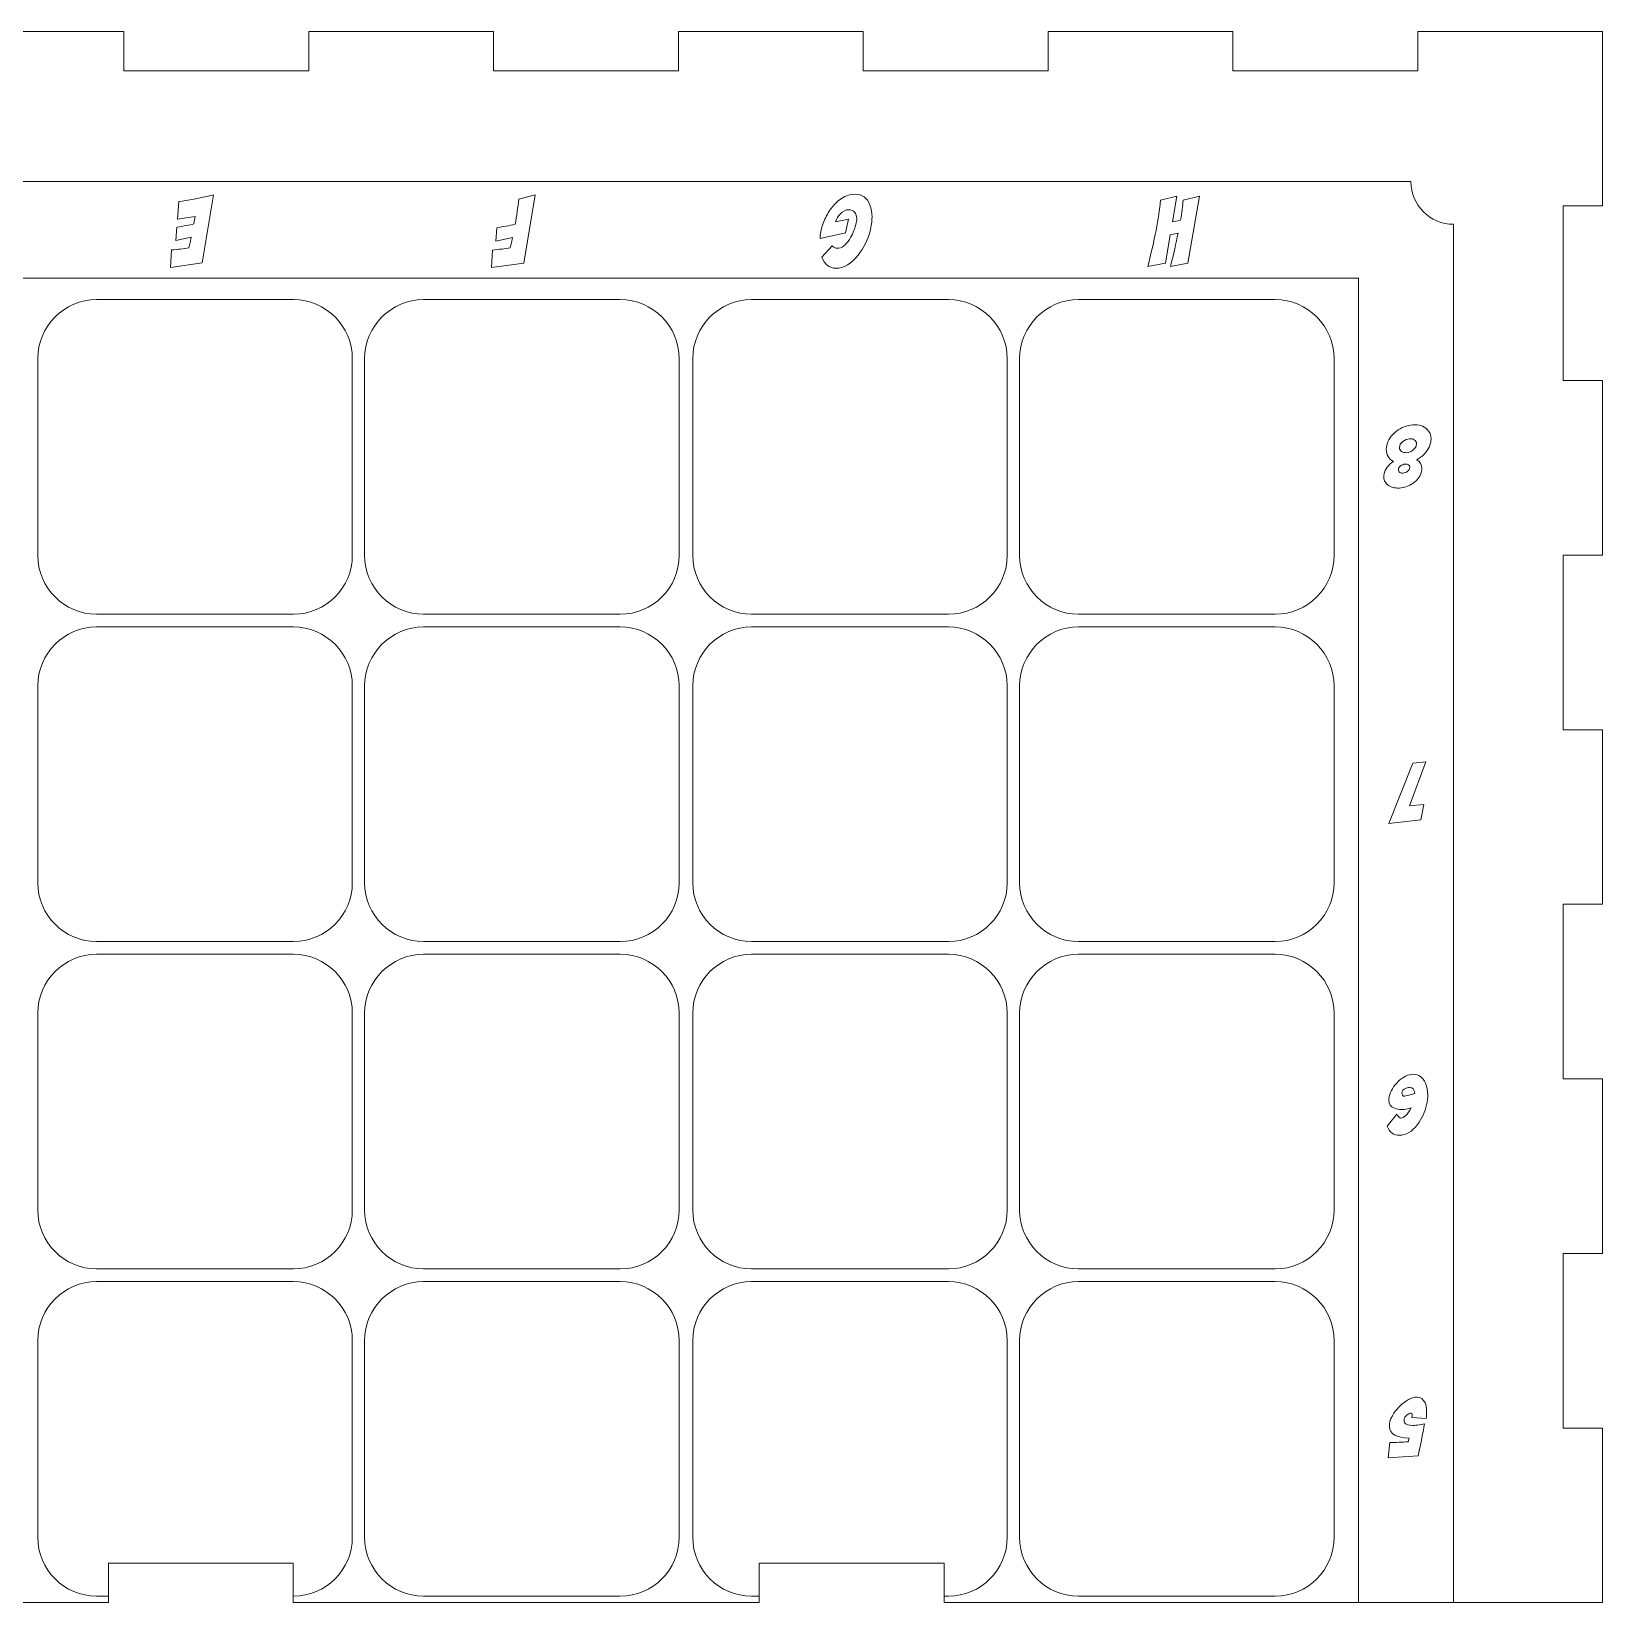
# Model space of a CAD drawing. Header units: centimetres. Extents: x -42.4 to 48.9, y -29.7 to 10.7.
# Drawn here: x 32.93 to 48.91, y -5.3 to 10.68 of the extents above; entities that cross this region are included whole.
import ezdxf

# ---------------------------------------------------------------- set-up
doc = ezdxf.new("R2010")
doc.units = ezdxf.units.CM
doc.header["$MEASUREMENT"] = 0
doc.layers.add('layer 1', color=7, linetype='Continuous')

msp = doc.modelspace()

# ---------------------------------------------------------------- linework, layer by layer
at = {"layer": 'layer 1', "color": 250, "lineweight": 9}
for points, knots in [([(40.33084, -4.89857), (40.33084, -4.89857), (42.2112, -4.89857), (42.2112, -4.89857), (42.2112, -4.89857), (42.2112, -4.89857), (42.2112, -5.29814), (42.2112, -5.29814), (42.2112, -5.29814), (44.9135, -5.29814), (46.41903, -5.29814), (48.91059, -5.29814), (48.91059, -5.29814), (48.91059, -5.29814), (48.91059, -3.52226), (48.91059, -3.52226), (48.91059, -3.52226), (48.91059, -3.52226), (48.51102, -3.52226), (48.51102, -3.52226), (48.51102, -3.52226), (48.51102, -3.52226), (48.51102, -1.74636), (48.51102, -1.74636), (48.51102, -1.74636), (48.51102, -1.74636), (48.91059, -1.74636), (48.91059, -1.74636), (48.91059, -1.74636), (48.91059, -1.74636), (48.91059, 0.02953), (48.91059, 0.02953), (48.91059, 0.02953), (48.91059, 0.02953), (48.51102, 0.02953), (48.51102, 0.02953), (48.51102, 0.02953), (48.51102, 0.02953), (48.51102, 1.80541), (48.51102, 1.80541), (48.51102, 1.80541), (48.51102, 1.80541), (48.91059, 1.80541), (48.91059, 1.80541), (48.91059, 1.80541), (48.91059, 1.80541), (48.91059, 3.58131), (48.91059, 3.58131), (48.91059, 3.58131), (48.91059, 3.58131), (48.51102, 3.58131), (48.51102, 3.58131), (48.51102, 3.58131), (48.51102, 3.58131), (48.51102, 5.3572), (48.51102, 5.3572), (48.51102, 5.3572), (48.51102, 5.3572), (48.91059, 5.3572), (48.91059, 5.3572), (48.91059, 5.3572), (48.91059, 5.3572), (48.91059, 7.13308), (48.91059, 7.13308), (48.91059, 7.13308), (48.91059, 7.13308), (48.51102, 7.13308), (48.51102, 7.13308), (48.51102, 7.13308), (48.51102, 7.13308), (48.51102, 8.90898), (48.51102, 8.90898), (48.51102, 8.90898), (48.51102, 8.90898), (48.91059, 8.90898), (48.91059, 8.90898), (48.91059, 8.90898), (48.91059, 8.90898), (48.91059, 10.68487), (48.91059, 10.68487), (48.91059, 10.68487), (48.91059, 10.68487), (47.03025, 10.68487), (47.03025, 10.68487), (47.03025, 10.68487), (47.03025, 10.68487), (47.03025, 10.28529), (47.03025, 10.28529), (47.03025, 10.28529), (47.03025, 10.28529), (45.14988, 10.28529), (45.14988, 10.28529), (45.14988, 10.28529), (45.14988, 10.28529), (45.14988, 10.68487), (45.14988, 10.68487), (45.14988, 10.68487), (45.14988, 10.68487), (43.26954, 10.68487), (43.26954, 10.68487), (43.26954, 10.68487), (43.26954, 10.68487), (43.26954, 10.28529), (43.26954, 10.28529), (43.26954, 10.28529), (43.26954, 10.28529), (41.38918, 10.28529), (41.38918, 10.28529), (41.38918, 10.28529), (41.38918, 10.28529), (41.38918, 10.68487), (41.38918, 10.68487), (41.38918, 10.68487), (41.38918, 10.68487), (39.50883, 10.68487), (39.50883, 10.68487), (39.50883, 10.68487), (39.50883, 10.68487), (39.50883, 10.28529), (39.50883, 10.28529), (39.50883, 10.28529), (39.50883, 10.28529), (37.62847, 10.28529), (37.62847, 10.28529), (37.62847, 10.28529), (37.62847, 10.28529), (37.62847, 10.68487), (37.62847, 10.68487), (37.62847, 10.68487), (37.62847, 10.68487), (35.74812, 10.68487), (35.74812, 10.68487), (35.74812, 10.68487), (35.74812, 10.68487), (35.74812, 10.28529), (35.74812, 10.28529), (35.74812, 10.28529), (35.74812, 10.28529), (33.86776, 10.28529), (33.86776, 10.28529), (33.86776, 10.28529), (33.86776, 10.28529), (33.86776, 10.68487), (33.86776, 10.68487), (33.86776, 10.68487), (33.86776, 10.68487), (31.98741, 10.68487), (31.98741, 10.68487), (31.98741, 10.68487), (31.98741, 10.68487), (31.98741, 10.28529), (31.98741, 10.28529), (31.98741, 10.28529), (31.98741, 10.28529), (30.10705, 10.28529), (30.10705, 10.28529), (30.10705, 10.28529), (30.10705, 10.28529), (30.10705, 10.68487), (30.10705, 10.68487), (30.10705, 10.68487), (30.10705, 10.68487), (28.2267, 10.68487), (28.2267, 10.68487), (28.2267, 10.68487), (28.2267, 10.68487), (28.2267, 10.28529), (28.2267, 10.28529), (28.2267, 10.28529), (28.2267, 10.28529), (26.34634, 10.28529), (26.34634, 10.28529), (26.34634, 10.28529), (26.34634, 10.28529), (26.34634, 10.68487), (26.34634, 10.68487), (26.34634, 10.68487), (26.34634, 10.68487), (24.46599, 10.68487), (24.46599, 10.68487), (24.46599, 10.68487), (24.46599, 10.68487), (24.46599, 10.28529), (24.46599, 10.28529), (24.46599, 10.28529), (24.46599, 10.28529), (22.58563, 10.28529), (22.58563, 10.28529), (22.58563, 10.28529), (22.58563, 10.28529), (22.58563, 10.68487), (22.58563, 10.68487), (22.58563, 10.68487), (22.58563, 10.68487), (20.70528, 10.68487), (20.70528, 10.68487), (20.70528, 10.68487), (20.70528, 10.68487), (20.70528, 10.28529), (20.70528, 10.28529), (20.70528, 10.28529), (20.70528, 10.28529), (18.82492, 10.28529), (18.82492, 10.28529), (18.82492, 10.28529), (18.82492, 10.28529), (18.82492, 10.68487), (18.82492, 10.68487), (18.82492, 10.68487), (18.82492, 10.68487), (16.94457, 10.68487), (16.94457, 10.68487), (16.94457, 10.68487), (16.94457, 10.68487), (16.94457, 8.90898), (16.94457, 8.90898), (16.94457, 8.90898), (16.94457, 8.90898), (17.34415, 8.90898), (17.34415, 8.90898), (17.34415, 8.90898), (17.34415, 8.90898), (17.34415, 7.13308), (17.34415, 7.13308), (17.34415, 7.13308), (17.34415, 7.13308), (16.94457, 7.13308), (16.94457, 7.13308), (16.94457, 7.13308), (16.94457, 7.13308), (16.94457, 5.3572), (16.94457, 5.3572), (16.94457, 5.3572), (16.94457, 5.3572), (17.34415, 5.3572), (17.34415, 5.3572), (17.34415, 5.3572), (17.34415, 5.3572), (17.34415, 3.58131), (17.34415, 3.58131), (17.34415, 3.58131), (17.34415, 3.58131), (16.94457, 3.58131), (16.94457, 3.58131), (16.94457, 3.58131), (16.94457, 3.58131), (16.94457, 1.80541), (16.94457, 1.80541), (16.94457, 1.80541), (16.94457, 1.80541), (17.34415, 1.80541), (17.34415, 1.80541), (17.34415, 1.80541), (17.34415, 1.80541), (17.34415, 0.02953), (17.34415, 0.02953), (17.34415, 0.02953), (17.34415, 0.02953), (16.94457, 0.02953), (16.94457, 0.02953), (16.94457, 0.02953), (16.94457, 0.02953), (16.94457, -1.74636), (16.94457, -1.74636), (16.94457, -1.74636), (16.94457, -1.74636), (17.34415, -1.74636), (17.34415, -1.74636), (17.34415, -1.74636), (17.34415, -1.74636), (17.34415, -3.52226), (17.34415, -3.52226), (17.34415, -3.52226), (17.34415, -3.52226), (16.94457, -3.52226), (16.94457, -3.52226), (16.94457, -3.52226), (16.94457, -3.52226), (16.94457, -5.29814), (16.94457, -5.29814), (16.94457, -5.29814), (16.94457, -5.29814), (20.3132, -5.29814), (20.3132, -5.29814), (20.3132, -5.29814), (20.3132, -5.29814), (20.3132, -4.89857), (20.3132, -4.89857), (20.3132, -4.89857), (20.3132, -4.89857), (22.19356, -4.89857), (22.19356, -4.89857), (22.19356, -4.89857), (22.19356, -4.89857), (22.19356, -5.29814), (22.19356, -5.29814), (22.19356, -5.29814), (24.37753, -5.29814), (24.80729, -5.29814), (26.99126, -5.29814), (26.99126, -5.29814), (26.99126, -5.29814), (26.99126, -4.89857), (26.99126, -4.89857), (26.99126, -4.89857), (26.99126, -4.89857), (28.87162, -4.89857), (28.87162, -4.89857), (28.87162, -4.89857), (28.87162, -4.89857), (28.87162, -5.29814), (28.87162, -5.29814), (28.87162, -5.29814), (30.6918, -5.29814), (31.74124, -5.29814), (33.70901, -5.29814), (33.70901, -5.29814), (33.70901, -5.29814), (33.70893, -4.89857), (33.70893, -4.89857), (33.70893, -4.89857), (33.70893, -4.89857), (35.58937, -4.89857), (35.58937, -4.89857), (35.58937, -4.89857), (35.58937, -4.89857), (35.58937, -5.29814), (35.58937, -5.29814), (35.58937, -5.29814), (37.85638, -5.29814), (38.09776, -5.29814), (40.33084, -5.29814), (40.33084, -5.29814), (40.33084, -5.29814), (40.33084, -4.89857), (40.33084, -4.89857)], [0, 0, 0, 0, 0.01176471, 0.01176471, 0.01176471, 0.01176471, 0.02352941, 0.02352941, 0.02352941, 0.02352941, 0.03529412, 0.03529412, 0.03529412, 0.03529412, 0.04705882, 0.04705882, 0.04705882, 0.04705882, 0.05882353, 0.05882353, 0.05882353, 0.05882353, 0.07058824, 0.07058824, 0.07058824, 0.07058824, 0.08235294, 0.08235294, 0.08235294, 0.08235294, 0.09411765, 0.09411765, 0.09411765, 0.09411765, 0.10588235, 0.10588235, 0.10588235, 0.10588235, 0.11764706, 0.11764706, 0.11764706, 0.11764706, 0.12941176, 0.12941176, 0.12941176, 0.12941176, 0.14117647, 0.14117647, 0.14117647, 0.14117647, 0.15294118, 0.15294118, 0.15294118, 0.15294118, 0.16470588, 0.16470588, 0.16470588, 0.16470588, 0.17647059, 0.17647059, 0.17647059, 0.17647059, 0.18823529, 0.18823529, 0.18823529, 0.18823529, 0.2, 0.2, 0.2, 0.2, 0.21176471, 0.21176471, 0.21176471, 0.21176471, 0.22352941, 0.22352941, 0.22352941, 0.22352941, 0.23529412, 0.23529412, 0.23529412, 0.23529412, 0.24705882, 0.24705882, 0.24705882, 0.24705882, 0.25882353, 0.25882353, 0.25882353, 0.25882353, 0.27058824, 0.27058824, 0.27058824, 0.27058824, 0.28235294, 0.28235294, 0.28235294, 0.28235294, 0.29411765, 0.29411765, 0.29411765, 0.29411765, 0.30588235, 0.30588235, 0.30588235, 0.30588235, 0.31764706, 0.31764706, 0.31764706, 0.31764706, 0.32941176, 0.32941176, 0.32941176, 0.32941176, 0.34117647, 0.34117647, 0.34117647, 0.34117647, 0.35294118, 0.35294118, 0.35294118, 0.35294118, 0.36470588, 0.36470588, 0.36470588, 0.36470588, 0.37647059, 0.37647059, 0.37647059, 0.37647059, 0.38823529, 0.38823529, 0.38823529, 0.38823529, 0.4, 0.4, 0.4, 0.4, 0.41176471, 0.41176471, 0.41176471, 0.41176471, 0.42352941, 0.42352941, 0.42352941, 0.42352941, 0.43529412, 0.43529412, 0.43529412, 0.43529412, 0.44705882, 0.44705882, 0.44705882, 0.44705882, 0.45882353, 0.45882353, 0.45882353, 0.45882353, 0.47058824, 0.47058824, 0.47058824, 0.47058824, 0.48235294, 0.48235294, 0.48235294, 0.48235294, 0.49411765, 0.49411765, 0.49411765, 0.49411765, 0.50588235, 0.50588235, 0.50588235, 0.50588235, 0.51764706, 0.51764706, 0.51764706, 0.51764706, 0.52941176, 0.52941176, 0.52941176, 0.52941176, 0.54117647, 0.54117647, 0.54117647, 0.54117647, 0.55294118, 0.55294118, 0.55294118, 0.55294118, 0.56470588, 0.56470588, 0.56470588, 0.56470588, 0.57647059, 0.57647059, 0.57647059, 0.57647059, 0.58823529, 0.58823529, 0.58823529, 0.58823529, 0.6, 0.6, 0.6, 0.6, 0.61176471, 0.61176471, 0.61176471, 0.61176471, 0.62352941, 0.62352941, 0.62352941, 0.62352941, 0.63529412, 0.63529412, 0.63529412, 0.63529412, 0.64705882, 0.64705882, 0.64705882, 0.64705882, 0.65882353, 0.65882353, 0.65882353, 0.65882353, 0.67058824, 0.67058824, 0.67058824, 0.67058824, 0.68235294, 0.68235294, 0.68235294, 0.68235294, 0.69411765, 0.69411765, 0.69411765, 0.69411765, 0.70588235, 0.70588235, 0.70588235, 0.70588235, 0.71764706, 0.71764706, 0.71764706, 0.71764706, 0.72941176, 0.72941176, 0.72941176, 0.72941176, 0.74117647, 0.74117647, 0.74117647, 0.74117647, 0.75294118, 0.75294118, 0.75294118, 0.75294118, 0.76470588, 0.76470588, 0.76470588, 0.76470588, 0.77647059, 0.77647059, 0.77647059, 0.77647059, 0.78823529, 0.78823529, 0.78823529, 0.78823529, 0.8, 0.8, 0.8, 0.8, 0.81176471, 0.81176471, 0.81176471, 0.81176471, 0.82352941, 0.82352941, 0.82352941, 0.82352941, 0.83529412, 0.83529412, 0.83529412, 0.83529412, 0.84705882, 0.84705882, 0.84705882, 0.84705882, 0.85882353, 0.85882353, 0.85882353, 0.85882353, 0.87058824, 0.87058824, 0.87058824, 0.87058824, 0.88235294, 0.88235294, 0.88235294, 0.88235294, 0.89411765, 0.89411765, 0.89411765, 0.89411765, 0.90588235, 0.90588235, 0.90588235, 0.90588235, 0.91764706, 0.91764706, 0.91764706, 0.91764706, 0.92941176, 0.92941176, 0.92941176, 0.92941176, 0.94117647, 0.94117647, 0.94117647, 0.94117647, 0.95294118, 0.95294118, 0.95294118, 0.95294118, 0.96470588, 0.96470588, 0.96470588, 0.96470588, 0.97647059, 0.97647059, 0.97647059, 0.97647059, 1, 1, 1, 1]), ([(34.52709, 8.48288), (34.5322, 8.5017), (34.53666, 8.52002), (34.54046, 8.53817), (34.54046, 8.53817), (34.54046, 8.53817), (34.55118, 8.59148), (34.55118, 8.59148), (34.55118, 8.59148), (34.55118, 8.59148), (34.39637, 8.55847), (34.39637, 8.55847), (34.39637, 8.55847), (34.39637, 8.55847), (34.40512, 8.69216), (34.40512, 8.69216), (34.40512, 8.69216), (34.47823, 8.70504), (34.53567, 8.71626), (34.57743, 8.726), (34.57743, 8.726), (34.5799, 8.73887), (34.58221, 8.75174), (34.58403, 8.76462), (34.58403, 8.76462), (34.58403, 8.76462), (34.59129, 8.80208), (34.59129, 8.80208), (34.59129, 8.80208), (34.59129, 8.80208), (34.41188, 8.77617), (34.41188, 8.77617), (34.41188, 8.77617), (34.41188, 8.77617), (34.42443, 8.95607), (34.42443, 8.95607), (34.42443, 8.95607), (34.51735, 8.96383), (34.63503, 8.98594), (34.77746, 9.02275), (34.77746, 9.02275), (34.77746, 9.02275), (34.66243, 8.32939), (34.66243, 8.32939), (34.66243, 8.32939), (34.66243, 8.32939), (34.34025, 8.28202), (34.34025, 8.28202), (34.34025, 8.28202), (34.34025, 8.28202), (34.35296, 8.46192), (34.35296, 8.46192), (34.35296, 8.46192), (34.41618, 8.4677), (34.47411, 8.47463), (34.52709, 8.48288)], [0, 0, 0, 0, 0.06666667, 0.06666667, 0.06666667, 0.06666667, 0.13333333, 0.13333333, 0.13333333, 0.13333333, 0.2, 0.2, 0.2, 0.2, 0.26666667, 0.26666667, 0.26666667, 0.26666667, 0.33333333, 0.33333333, 0.33333333, 0.33333333, 0.4, 0.4, 0.4, 0.4, 0.46666667, 0.46666667, 0.46666667, 0.46666667, 0.53333333, 0.53333333, 0.53333333, 0.53333333, 0.6, 0.6, 0.6, 0.6, 0.66666667, 0.66666667, 0.66666667, 0.66666667, 0.73333333, 0.73333333, 0.73333333, 0.73333333, 0.8, 0.8, 0.8, 0.8, 0.86666667, 0.86666667, 0.86666667, 0.86666667, 1, 1, 1, 1]), ([(37.79749, 8.48238), (37.80194, 8.50021), (37.80574, 8.51787), (37.80887, 8.5352), (37.80887, 8.5352), (37.80887, 8.5352), (37.82043, 8.58719), (37.82043, 8.58719), (37.82043, 8.58719), (37.82043, 8.58719), (37.65142, 8.55187), (37.65142, 8.55187), (37.65142, 8.55187), (37.65142, 8.55187), (37.66017, 8.68754), (37.66017, 8.68754), (37.66017, 8.68754), (37.72652, 8.69793), (37.7889, 8.70982), (37.8475, 8.72335), (37.8475, 8.72335), (37.86301, 8.80984), (37.87539, 8.89516), (37.8843, 8.97967), (37.8843, 8.97967), (37.8843, 8.97967), (38.04984, 9.02225), (38.04984, 9.02225), (38.04984, 9.02225), (38.04984, 9.02225), (37.93662, 8.32889), (37.93662, 8.32889), (37.93662, 8.32889), (37.93662, 8.32889), (37.60587, 8.28251), (37.60587, 8.28251), (37.60587, 8.28251), (37.60587, 8.28251), (37.61759, 8.46109), (37.61759, 8.46109), (37.61759, 8.46109), (37.68195, 8.46687), (37.74203, 8.47397), (37.79749, 8.48238)], [0, 0, 0, 0, 0.08333333, 0.08333333, 0.08333333, 0.08333333, 0.16666667, 0.16666667, 0.16666667, 0.16666667, 0.25, 0.25, 0.25, 0.25, 0.33333333, 0.33333333, 0.33333333, 0.33333333, 0.41666667, 0.41666667, 0.41666667, 0.41666667, 0.5, 0.5, 0.5, 0.5, 0.58333333, 0.58333333, 0.58333333, 0.58333333, 0.66666667, 0.66666667, 0.66666667, 0.66666667, 0.75, 0.75, 0.75, 0.75, 0.83333333, 0.83333333, 0.83333333, 0.83333333, 1, 1, 1, 1]), ([(41.31076, 9.02869), (41.37909, 9.02869), (41.42745, 8.99205), (41.45584, 8.9186), (41.45584, 8.9186), (41.47069, 8.88179), (41.47812, 8.84053), (41.47812, 8.79482), (41.47812, 8.79482), (41.47812, 8.75174), (41.47135, 8.70437), (41.45782, 8.65288), (41.45782, 8.65288), (41.43521, 8.56458), (41.39493, 8.48387), (41.337, 8.41042), (41.337, 8.41042), (41.26669, 8.3208), (41.19193, 8.27607), (41.11254, 8.27607), (41.11254, 8.27607), (41.04355, 8.27607), (40.99486, 8.31403), (40.96647, 8.38996), (40.96647, 8.38996), (40.96647, 8.38996), (41.07392, 8.50499), (41.07392, 8.50499), (41.07392, 8.50499), (41.08564, 8.48766), (41.10264, 8.47908), (41.12525, 8.47908), (41.12525, 8.47908), (41.16915, 8.47908), (41.21041, 8.50928), (41.24903, 8.56986), (41.24903, 8.56986), (41.27808, 8.61557), (41.2997, 8.66608), (41.3139, 8.72153), (41.3139, 8.72153), (41.31967, 8.74349), (41.32264, 8.76313), (41.32264, 8.78046), (41.32264, 8.78046), (41.32264, 8.80686), (41.31588, 8.82815), (41.30234, 8.84416), (41.30234, 8.84416), (41.28749, 8.86215), (41.26686, 8.87123), (41.24029, 8.87123), (41.24029, 8.87123), (41.21008, 8.87123), (41.18202, 8.85737), (41.15611, 8.82981), (41.15611, 8.82981), (41.13548, 8.80785), (41.11865, 8.78013), (41.10577, 8.74679), (41.10577, 8.74679), (41.15347, 8.75636), (41.1977, 8.76643), (41.23831, 8.77666), (41.23831, 8.77666), (41.23831, 8.77666), (41.20761, 8.63472), (41.20761, 8.63472), (41.20761, 8.63472), (41.20761, 8.63472), (40.95096, 8.57976), (40.95096, 8.57976), (40.95096, 8.57976), (40.94964, 8.62152), (40.95872, 8.66954), (40.97803, 8.72352), (40.97803, 8.72352), (40.99552, 8.77121), (41.01714, 8.81495), (41.04289, 8.85489), (41.04289, 8.85489), (41.11832, 8.97076), (41.20761, 9.02869), (41.31076, 9.02869)], [0, 0, 0, 0, 0.04545455, 0.04545455, 0.04545455, 0.04545455, 0.09090909, 0.09090909, 0.09090909, 0.09090909, 0.13636364, 0.13636364, 0.13636364, 0.13636364, 0.18181818, 0.18181818, 0.18181818, 0.18181818, 0.22727273, 0.22727273, 0.22727273, 0.22727273, 0.27272727, 0.27272727, 0.27272727, 0.27272727, 0.31818182, 0.31818182, 0.31818182, 0.31818182, 0.36363636, 0.36363636, 0.36363636, 0.36363636, 0.40909091, 0.40909091, 0.40909091, 0.40909091, 0.45454545, 0.45454545, 0.45454545, 0.45454545, 0.5, 0.5, 0.5, 0.5, 0.54545455, 0.54545455, 0.54545455, 0.54545455, 0.59090909, 0.59090909, 0.59090909, 0.59090909, 0.63636364, 0.63636364, 0.63636364, 0.63636364, 0.68181818, 0.68181818, 0.68181818, 0.68181818, 0.72727273, 0.72727273, 0.72727273, 0.72727273, 0.77272727, 0.77272727, 0.77272727, 0.77272727, 0.81818182, 0.81818182, 0.81818182, 0.81818182, 0.86363636, 0.86363636, 0.86363636, 0.86363636, 0.90909091, 0.90909091, 0.90909091, 0.90909091, 1, 1, 1, 1]), ([(44.69279, 8.32592), (44.69279, 8.32592), (44.51388, 8.29489), (44.51388, 8.29489), (44.51388, 8.29489), (44.54607, 8.41834), (44.57214, 8.5309), (44.59211, 8.63224), (44.59211, 8.63224), (44.59211, 8.63224), (44.5119, 8.61541), (44.5119, 8.61541), (44.5119, 8.61541), (44.5119, 8.61541), (44.46272, 8.32592), (44.46272, 8.32592), (44.46272, 8.32592), (44.46272, 8.32592), (44.28364, 8.29489), (44.28364, 8.29489), (44.28364, 8.29489), (44.35214, 8.55863), (44.39521, 8.78277), (44.41337, 8.96729), (44.41337, 8.96729), (44.41337, 8.96729), (44.57957, 9.00987), (44.57957, 9.00987), (44.57957, 9.00987), (44.57957, 9.00987), (44.53517, 8.74679), (44.53517, 8.74679), (44.53517, 8.74679), (44.55316, 8.75058), (44.58056, 8.75652), (44.61737, 8.76428), (44.61737, 8.76428), (44.62958, 8.8435), (44.63833, 8.91117), (44.64344, 8.96729), (44.64344, 8.96729), (44.64344, 8.96729), (44.80981, 9.00987), (44.80981, 9.00987), (44.80981, 9.00987), (44.80981, 9.00987), (44.69279, 8.32592), (44.69279, 8.32592)], [0, 0, 0, 0, 0.07692308, 0.07692308, 0.07692308, 0.07692308, 0.15384615, 0.15384615, 0.15384615, 0.15384615, 0.23076923, 0.23076923, 0.23076923, 0.23076923, 0.30769231, 0.30769231, 0.30769231, 0.30769231, 0.38461538, 0.38461538, 0.38461538, 0.38461538, 0.46153846, 0.46153846, 0.46153846, 0.46153846, 0.53846154, 0.53846154, 0.53846154, 0.53846154, 0.61538462, 0.61538462, 0.61538462, 0.61538462, 0.69230769, 0.69230769, 0.69230769, 0.69230769, 0.76923077, 0.76923077, 0.76923077, 0.76923077, 0.84615385, 0.84615385, 0.84615385, 0.84615385, 1, 1, 1, 1]), ([(46.78261, 6.30862), (46.73421, 6.33613), (46.70994, 6.37748), (46.70994, 6.43265), (46.70994, 6.43265), (46.70994, 6.44422), (46.71135, 6.45636), (46.71403, 6.46906), (46.71403, 6.46906), (46.72617, 6.52579), (46.75905, 6.57518), (46.81239, 6.61709), (46.81239, 6.61709), (46.86375, 6.65674), (46.91935, 6.67889), (46.97946, 6.68327), (46.97946, 6.68327), (47.04113, 6.68764), (47.08996, 6.67226), (47.1258, 6.63698), (47.1258, 6.63698), (47.15219, 6.61102), (47.16545, 6.57927), (47.16545, 6.54187), (47.16545, 6.54187), (47.16545, 6.49389), (47.14781, 6.44775), (47.11253, 6.40372), (47.11253, 6.40372), (47.0877, 6.37282), (47.05736, 6.34742), (47.02152, 6.32767), (47.02152, 6.32767), (47.05538, 6.30551), (47.07232, 6.2763), (47.07232, 6.23989), (47.07232, 6.23989), (47.07232, 6.23058), (47.07119, 6.2207), (47.06907, 6.21012), (47.06907, 6.21012), (47.05905, 6.16383), (47.03097, 6.12418), (46.98454, 6.09102), (46.98454, 6.09102), (46.94108, 6.06026), (46.89437, 6.04304), (46.8447, 6.0398), (46.8447, 6.0398), (46.79292, 6.03655), (46.75157, 6.04883), (46.72067, 6.07705), (46.72067, 6.07705), (46.69639, 6.0985), (46.68426, 6.12475), (46.68426, 6.15565), (46.68426, 6.15565), (46.68426, 6.1644), (46.68539, 6.17371), (46.6875, 6.18373), (46.6875, 6.18373), (46.69795, 6.23227), (46.7297, 6.2739), (46.78261, 6.30862)], [0, 0, 0, 0, 0.05882353, 0.05882353, 0.05882353, 0.05882353, 0.11764706, 0.11764706, 0.11764706, 0.11764706, 0.17647059, 0.17647059, 0.17647059, 0.17647059, 0.23529412, 0.23529412, 0.23529412, 0.23529412, 0.29411765, 0.29411765, 0.29411765, 0.29411765, 0.35294118, 0.35294118, 0.35294118, 0.35294118, 0.41176471, 0.41176471, 0.41176471, 0.41176471, 0.47058824, 0.47058824, 0.47058824, 0.47058824, 0.52941176, 0.52941176, 0.52941176, 0.52941176, 0.58823529, 0.58823529, 0.58823529, 0.58823529, 0.64705882, 0.64705882, 0.64705882, 0.64705882, 0.70588235, 0.70588235, 0.70588235, 0.70588235, 0.76470588, 0.76470588, 0.76470588, 0.76470588, 0.82352941, 0.82352941, 0.82352941, 0.82352941, 0.88235294, 0.88235294, 0.88235294, 0.88235294, 1, 1, 1, 1]), ([(46.91653, 6.39963), (46.9408, 6.40133), (46.96338, 6.41036), (46.9844, 6.42687), (46.9844, 6.42687), (47.00642, 6.44507), (47.01742, 6.4661), (47.01742, 6.4898), (47.01742, 6.4898), (47.01742, 6.50801), (47.00966, 6.52169), (46.99428, 6.53115), (46.99428, 6.53115), (46.98102, 6.53877), (46.96507, 6.54216), (46.9463, 6.54103), (46.9463, 6.54103), (46.92147, 6.53933), (46.89889, 6.5303), (46.87843, 6.51379), (46.87843, 6.51379), (46.85585, 6.49559), (46.84456, 6.47484), (46.84456, 6.4517), (46.84456, 6.4517), (46.84456, 6.4335), (46.8519, 6.42009), (46.86643, 6.4112), (46.86643, 6.4112), (46.88111, 6.40245), (46.89776, 6.3985), (46.91653, 6.39963)], [0, 0, 0, 0, 0.11111111, 0.11111111, 0.11111111, 0.11111111, 0.22222222, 0.22222222, 0.22222222, 0.22222222, 0.33333333, 0.33333333, 0.33333333, 0.33333333, 0.44444444, 0.44444444, 0.44444444, 0.44444444, 0.55555556, 0.55555556, 0.55555556, 0.55555556, 0.66666667, 0.66666667, 0.66666667, 0.66666667, 0.77777778, 0.77777778, 0.77777778, 0.77777778, 1, 1, 1, 1]), ([(46.88125, 6.19135), (46.89734, 6.19248), (46.91272, 6.19869), (46.92711, 6.20984), (46.92711, 6.20984), (46.94151, 6.22113), (46.9487, 6.23453), (46.9487, 6.24977), (46.9487, 6.24977), (46.9487, 6.27404), (46.9329, 6.28505), (46.90129, 6.28279), (46.90129, 6.28279), (46.88464, 6.28166), (46.86926, 6.27574), (46.85515, 6.26501), (46.85515, 6.26501), (46.84089, 6.25443), (46.83384, 6.24102), (46.83384, 6.22508), (46.83384, 6.22508), (46.83384, 6.21421), (46.83892, 6.20546), (46.8488, 6.19911), (46.8488, 6.19911), (46.85881, 6.1929), (46.86968, 6.19022), (46.88125, 6.19135)], [0, 0, 0, 0, 0.125, 0.125, 0.125, 0.125, 0.25, 0.25, 0.25, 0.25, 0.375, 0.375, 0.375, 0.375, 0.5, 0.5, 0.5, 0.5, 0.625, 0.625, 0.625, 0.625, 0.75, 0.75, 0.75, 0.75, 1, 1, 1, 1]), ([(46.73584, 2.62596), (46.73584, 2.62596), (46.97996, 3.24008), (46.97996, 3.24008), (46.97996, 3.24008), (46.97996, 3.24008), (47.11388, 3.25405), (47.11388, 3.25405), (47.11388, 3.25405), (47.11388, 3.25405), (46.94525, 2.80842), (46.94525, 2.80842), (46.94525, 2.80842), (46.94525, 2.80842), (47.09328, 2.82069), (47.09328, 2.82069), (47.09328, 2.82069), (47.09328, 2.82069), (47.06096, 2.66476), (47.06096, 2.66476), (47.06096, 2.66476), (47.06096, 2.66476), (46.73584, 2.62596), (46.73584, 2.62596)], [0, 0, 0, 0, 0.14285714, 0.14285714, 0.14285714, 0.14285714, 0.28571429, 0.28571429, 0.28571429, 0.28571429, 0.42857143, 0.42857143, 0.42857143, 0.42857143, 0.57142857, 0.57142857, 0.57142857, 0.57142857, 0.71428571, 0.71428571, 0.71428571, 0.71428571, 1, 1, 1, 1]), ([(46.84428, -0.54493), (46.78699, -0.54493), (46.7448, -0.51388), (46.7177, -0.45165), (46.7177, -0.45165), (46.7177, -0.45165), (46.8162, -0.32945), (46.8162, -0.32945), (46.8162, -0.32945), (46.8217, -0.33763), (46.82749, -0.34582), (46.83356, -0.354), (46.83356, -0.354), (46.84118, -0.36388), (46.84865, -0.36882), (46.85585, -0.36882), (46.85585, -0.36882), (46.89, -0.36882), (46.92556, -0.33425), (46.96253, -0.26496), (46.96253, -0.26496), (46.92895, -0.27667), (46.8972, -0.28246), (46.86742, -0.28246), (46.86742, -0.28246), (46.84089, -0.28246), (46.8162, -0.2778), (46.79306, -0.26835), (46.79306, -0.26835), (46.75496, -0.25353), (46.73591, -0.22615), (46.73591, -0.1865), (46.73591, -0.1865), (46.73591, -0.17493), (46.7376, -0.16223), (46.74099, -0.1484), (46.74099, -0.1484), (46.75411, -0.09492), (46.78388, -0.04511), (46.83017, 0.00132), (46.83017, 0.00132), (46.8804, 0.05141), (46.93163, 0.07653), (46.98398, 0.07653), (46.98398, 0.07653), (47.04085, 0.07653), (47.08234, 0.04619), (47.10886, -0.01435), (47.10886, -0.01435), (47.12425, -0.04962), (47.13201, -0.08928), (47.13201, -0.13344), (47.13201, -0.13344), (47.13201, -0.16477), (47.1282, -0.19836), (47.12044, -0.2342), (47.12044, -0.2342), (47.10449, -0.30743), (47.0733, -0.37446), (47.02702, -0.435), (47.02702, -0.435), (46.97128, -0.50824), (46.91046, -0.54493), (46.84428, -0.54493)], [0, 0, 0, 0, 0.05882353, 0.05882353, 0.05882353, 0.05882353, 0.11764706, 0.11764706, 0.11764706, 0.11764706, 0.17647059, 0.17647059, 0.17647059, 0.17647059, 0.23529412, 0.23529412, 0.23529412, 0.23529412, 0.29411765, 0.29411765, 0.29411765, 0.29411765, 0.35294118, 0.35294118, 0.35294118, 0.35294118, 0.41176471, 0.41176471, 0.41176471, 0.41176471, 0.47058824, 0.47058824, 0.47058824, 0.47058824, 0.52941176, 0.52941176, 0.52941176, 0.52941176, 0.58823529, 0.58823529, 0.58823529, 0.58823529, 0.64705882, 0.64705882, 0.64705882, 0.64705882, 0.70588235, 0.70588235, 0.70588235, 0.70588235, 0.76470588, 0.76470588, 0.76470588, 0.76470588, 0.82352941, 0.82352941, 0.82352941, 0.82352941, 0.88235294, 0.88235294, 0.88235294, 0.88235294, 1, 1, 1, 1]), ([(46.91201, -0.06557), (46.8828, -0.07827), (46.86827, -0.09351), (46.86827, -0.11129), (46.86827, -0.11129), (46.86827, -0.12018), (46.87081, -0.12851), (46.87617, -0.13627), (46.87617, -0.13627), (46.88139, -0.14403), (46.88802, -0.14784), (46.89635, -0.14784), (46.89635, -0.14784), (46.89409, -0.14784), (46.91314, -0.14318), (46.95336, -0.13373), (46.95336, -0.13373), (46.97001, -0.12978), (46.98596, -0.12512), (47.00134, -0.11962), (47.00134, -0.11962), (46.9964, -0.07742), (46.97961, -0.0564), (46.95096, -0.0564), (46.95096, -0.0564), (46.93995, -0.0564), (46.92697, -0.0595), (46.91201, -0.06557)], [0, 0, 0, 0, 0.125, 0.125, 0.125, 0.125, 0.25, 0.25, 0.25, 0.25, 0.375, 0.375, 0.375, 0.375, 0.5, 0.5, 0.5, 0.5, 0.625, 0.625, 0.625, 0.625, 0.75, 0.75, 0.75, 0.75, 1, 1, 1, 1]), ([(46.74586, -3.67083), (46.80583, -3.66857), (46.86848, -3.66589), (46.93353, -3.6625), (46.93353, -3.6625), (46.93565, -3.65375), (46.93847, -3.64105), (46.94172, -3.62454), (46.94172, -3.62454), (46.81331, -3.62229), (46.7467, -3.58376), (46.74162, -3.50869), (46.74162, -3.50869), (46.73894, -3.47454), (46.7491, -3.43729), (46.77224, -3.39707), (46.77224, -3.39707), (46.79045, -3.36405), (46.81444, -3.33287), (46.84421, -3.30366), (46.84421, -3.30366), (46.90813, -3.2403), (46.96768, -3.20855), (47.02286, -3.20855), (47.02286, -3.20855), (47.05969, -3.20855), (47.08735, -3.22788), (47.10555, -3.2664), (47.10555, -3.2664), (47.11543, -3.28743), (47.12037, -3.31664), (47.12037, -3.35403), (47.12037, -3.35403), (47.12037, -3.37562), (47.11896, -3.39933), (47.11627, -3.42515), (47.11627, -3.42515), (47.11627, -3.42515), (46.96909, -3.41513), (46.96909, -3.41513), (46.96909, -3.41513), (46.97291, -3.403), (46.97488, -3.39312), (46.97488, -3.3855), (46.97488, -3.3855), (46.97488, -3.37492), (46.97065, -3.3697), (46.96246, -3.3697), (46.96246, -3.3697), (46.95964, -3.3697), (46.95668, -3.37026), (46.95329, -3.37139), (46.95329, -3.37139), (46.93184, -3.37802), (46.9142, -3.39185), (46.90037, -3.41274), (46.90037, -3.41274), (46.89388, -3.42318), (46.8905, -3.43348), (46.8905, -3.44336), (46.8905, -3.44336), (46.8905, -3.4538), (46.89402, -3.46424), (46.90122, -3.47482), (46.90122, -3.47482), (46.91124, -3.48851), (46.93763, -3.49543), (46.98067, -3.49543), (46.98067, -3.49543), (46.99986, -3.49543), (47.02229, -3.49402), (47.04755, -3.49133), (47.04755, -3.49133), (47.04755, -3.49133), (47.09892, -3.48061), (47.09892, -3.48061), (47.09892, -3.48061), (47.08509, -3.56217), (47.06392, -3.67041), (47.03528, -3.80503), (47.03528, -3.80503), (47.03528, -3.80503), (46.72935, -3.82577), (46.72935, -3.82577), (46.72935, -3.82577), (46.72935, -3.82577), (46.74586, -3.67083), (46.74586, -3.67083)], [0, 0, 0, 0, 0.04347826, 0.04347826, 0.04347826, 0.04347826, 0.08695652, 0.08695652, 0.08695652, 0.08695652, 0.13043478, 0.13043478, 0.13043478, 0.13043478, 0.17391304, 0.17391304, 0.17391304, 0.17391304, 0.2173913, 0.2173913, 0.2173913, 0.2173913, 0.26086957, 0.26086957, 0.26086957, 0.26086957, 0.30434783, 0.30434783, 0.30434783, 0.30434783, 0.34782609, 0.34782609, 0.34782609, 0.34782609, 0.39130435, 0.39130435, 0.39130435, 0.39130435, 0.43478261, 0.43478261, 0.43478261, 0.43478261, 0.47826087, 0.47826087, 0.47826087, 0.47826087, 0.52173913, 0.52173913, 0.52173913, 0.52173913, 0.56521739, 0.56521739, 0.56521739, 0.56521739, 0.60869565, 0.60869565, 0.60869565, 0.60869565, 0.65217391, 0.65217391, 0.65217391, 0.65217391, 0.69565217, 0.69565217, 0.69565217, 0.69565217, 0.73913043, 0.73913043, 0.73913043, 0.73913043, 0.7826087, 0.7826087, 0.7826087, 0.7826087, 0.82608696, 0.82608696, 0.82608696, 0.82608696, 0.86956522, 0.86956522, 0.86956522, 0.86956522, 0.91304348, 0.91304348, 0.91304348, 0.91304348, 1, 1, 1, 1])]:
    msp.add_open_spline(points, degree=3, knots=knots, dxfattribs=at)
at = {"layer": 'layer 1', "color": 242, "lineweight": 9}
for points in [[(18.89171, 9.15668), (18.89171, 9.15668), (46.96102, 9.15668), (46.96102, 9.15668)], [(47.39499, 8.7227), (47.15532, 8.7227), (46.96102, 8.91701), (46.96102, 9.15668)], [(47.395, 8.7227), (47.395, 8.7227), (47.395, -5.29814), (47.395, -5.29814)]]:
    msp.add_open_spline(points, degree=3, dxfattribs=at)
for points, knots in [([(19.42637, -5.29814), (19.42637, -5.29814), (19.42637, 8.17556), (19.42637, 8.17556), (19.42637, 8.17556), (19.42637, 8.17556), (46.42636, 8.17556), (46.42636, 8.17556), (46.42636, 8.17556), (46.42636, 8.17556), (46.42636, -5.29814), (46.42636, -5.29814)], [0, 0, 0, 0, 0.25, 0.25, 0.25, 0.25, 0.5, 0.5, 0.5, 0.5, 1, 1, 1, 1]), ([(33.59006, 7.95613), (33.59006, 7.95613), (35.59213, 7.95613), (35.59213, 7.95613), (35.59213, 7.95613), (35.92157, 7.95613), (36.1911, 7.6866), (36.1911, 7.35717), (36.1911, 7.35717), (36.1911, 7.35717), (36.1911, 5.3551), (36.1911, 5.3551), (36.1911, 5.3551), (36.1911, 5.02567), (35.92157, 4.75614), (35.59213, 4.75614), (35.59213, 4.75614), (35.59213, 4.75614), (33.59006, 4.75614), (33.59006, 4.75614), (33.59006, 4.75614), (33.26062, 4.75614), (32.9911, 5.02567), (32.9911, 5.3551), (32.9911, 5.3551), (32.9911, 5.3551), (32.9911, 7.35717), (32.9911, 7.35717), (32.9911, 7.35717), (32.9911, 7.6866), (33.26062, 7.95613), (33.59006, 7.95613)], [0, 0, 0, 0, 0.11111111, 0.11111111, 0.11111111, 0.11111111, 0.22222222, 0.22222222, 0.22222222, 0.22222222, 0.33333333, 0.33333333, 0.33333333, 0.33333333, 0.44444444, 0.44444444, 0.44444444, 0.44444444, 0.55555556, 0.55555556, 0.55555556, 0.55555556, 0.66666667, 0.66666667, 0.66666667, 0.66666667, 0.77777778, 0.77777778, 0.77777778, 0.77777778, 1, 1, 1, 1]), ([(40.25292, 7.95613), (40.25292, 7.95613), (42.25499, 7.95613), (42.25499, 7.95613), (42.25499, 7.95613), (42.58443, 7.95613), (42.85396, 7.6866), (42.85396, 7.35717), (42.85396, 7.35717), (42.85396, 7.35717), (42.85396, 5.3551), (42.85396, 5.3551), (42.85396, 5.3551), (42.85396, 5.02567), (42.58443, 4.75614), (42.25499, 4.75614), (42.25499, 4.75614), (42.25499, 4.75614), (40.25292, 4.75614), (40.25292, 4.75614), (40.25292, 4.75614), (39.92348, 4.75614), (39.65397, 5.02567), (39.65397, 5.3551), (39.65397, 5.3551), (39.65397, 5.3551), (39.65397, 7.35717), (39.65397, 7.35717), (39.65397, 7.35717), (39.65397, 7.6866), (39.92348, 7.95613), (40.25292, 7.95613)], [0, 0, 0, 0, 0.11111111, 0.11111111, 0.11111111, 0.11111111, 0.22222222, 0.22222222, 0.22222222, 0.22222222, 0.33333333, 0.33333333, 0.33333333, 0.33333333, 0.44444444, 0.44444444, 0.44444444, 0.44444444, 0.55555556, 0.55555556, 0.55555556, 0.55555556, 0.66666667, 0.66666667, 0.66666667, 0.66666667, 0.77777778, 0.77777778, 0.77777778, 0.77777778, 1, 1, 1, 1]), ([(38.91761, 1.42635), (38.91761, 1.42635), (36.91554, 1.42635), (36.91554, 1.42635), (36.91554, 1.42635), (36.5861, 1.42635), (36.31657, 1.69588), (36.31657, 2.02531), (36.31657, 2.02531), (36.31657, 2.02531), (36.31657, 4.02738), (36.31657, 4.02738), (36.31657, 4.02738), (36.31657, 4.35681), (36.5861, 4.62634), (36.91554, 4.62634), (36.91554, 4.62634), (36.91554, 4.62634), (38.91761, 4.62634), (38.91761, 4.62634), (38.91761, 4.62634), (39.24705, 4.62634), (39.51657, 4.35681), (39.51657, 4.02738), (39.51657, 4.02738), (39.51657, 4.02738), (39.51657, 2.02531), (39.51657, 2.02531), (39.51657, 2.02531), (39.51657, 1.69588), (39.24705, 1.42635), (38.91761, 1.42635)], [0, 0, 0, 0, 0.11111111, 0.11111111, 0.11111111, 0.11111111, 0.22222222, 0.22222222, 0.22222222, 0.22222222, 0.33333333, 0.33333333, 0.33333333, 0.33333333, 0.44444444, 0.44444444, 0.44444444, 0.44444444, 0.55555556, 0.55555556, 0.55555556, 0.55555556, 0.66666667, 0.66666667, 0.66666667, 0.66666667, 0.77777778, 0.77777778, 0.77777778, 0.77777778, 1, 1, 1, 1]), ([(45.58047, 1.42635), (45.58047, 1.42635), (43.5784, 1.42635), (43.5784, 1.42635), (43.5784, 1.42635), (43.24896, 1.42635), (42.97944, 1.69588), (42.97944, 2.02531), (42.97944, 2.02531), (42.97944, 2.02531), (42.97944, 4.02738), (42.97944, 4.02738), (42.97944, 4.02738), (42.97944, 4.35681), (43.24896, 4.62634), (43.5784, 4.62634), (43.5784, 4.62634), (43.5784, 4.62634), (45.58047, 4.62634), (45.58047, 4.62634), (45.58047, 4.62634), (45.90991, 4.62634), (46.17943, 4.35681), (46.17943, 4.02738), (46.17943, 4.02738), (46.17943, 4.02738), (46.17943, 2.02531), (46.17943, 2.02531), (46.17943, 2.02531), (46.17943, 1.69588), (45.90991, 1.42635), (45.58047, 1.42635)], [0, 0, 0, 0, 0.11111111, 0.11111111, 0.11111111, 0.11111111, 0.22222222, 0.22222222, 0.22222222, 0.22222222, 0.33333333, 0.33333333, 0.33333333, 0.33333333, 0.44444444, 0.44444444, 0.44444444, 0.44444444, 0.55555556, 0.55555556, 0.55555556, 0.55555556, 0.66666667, 0.66666667, 0.66666667, 0.66666667, 0.77777778, 0.77777778, 0.77777778, 0.77777778, 1, 1, 1, 1]), ([(33.59006, -1.90345), (33.59006, -1.90345), (35.59213, -1.90345), (35.59213, -1.90345), (35.59213, -1.90345), (35.92157, -1.90345), (36.1911, -1.63392), (36.1911, -1.30449), (36.1911, -1.30449), (36.1911, -1.30449), (36.1911, 0.69758), (36.1911, 0.69758), (36.1911, 0.69758), (36.1911, 1.02701), (35.92157, 1.29654), (35.59213, 1.29654), (35.59213, 1.29654), (35.59213, 1.29654), (33.59006, 1.29654), (33.59006, 1.29654), (33.59006, 1.29654), (33.26062, 1.29654), (32.9911, 1.02701), (32.9911, 0.69758), (32.9911, 0.69758), (32.9911, 0.69758), (32.9911, -1.30449), (32.9911, -1.30449), (32.9911, -1.30449), (32.9911, -1.63392), (33.26062, -1.90345), (33.59006, -1.90345)], [0, 0, 0, 0, 0.11111111, 0.11111111, 0.11111111, 0.11111111, 0.22222222, 0.22222222, 0.22222222, 0.22222222, 0.33333333, 0.33333333, 0.33333333, 0.33333333, 0.44444444, 0.44444444, 0.44444444, 0.44444444, 0.55555556, 0.55555556, 0.55555556, 0.55555556, 0.66666667, 0.66666667, 0.66666667, 0.66666667, 0.77777778, 0.77777778, 0.77777778, 0.77777778, 1, 1, 1, 1]), ([(40.25292, -1.90345), (40.25292, -1.90345), (42.25499, -1.90345), (42.25499, -1.90345), (42.25499, -1.90345), (42.58443, -1.90345), (42.85396, -1.63392), (42.85396, -1.30449), (42.85396, -1.30449), (42.85396, -1.30449), (42.85396, 0.69758), (42.85396, 0.69758), (42.85396, 0.69758), (42.85396, 1.02701), (42.58443, 1.29654), (42.25499, 1.29654), (42.25499, 1.29654), (42.25499, 1.29654), (40.25292, 1.29654), (40.25292, 1.29654), (40.25292, 1.29654), (39.92348, 1.29654), (39.65397, 1.02701), (39.65397, 0.69758), (39.65397, 0.69758), (39.65397, 0.69758), (39.65397, -1.30449), (39.65397, -1.30449), (39.65397, -1.30449), (39.65397, -1.63392), (39.92348, -1.90345), (40.25292, -1.90345)], [0, 0, 0, 0, 0.11111111, 0.11111111, 0.11111111, 0.11111111, 0.22222222, 0.22222222, 0.22222222, 0.22222222, 0.33333333, 0.33333333, 0.33333333, 0.33333333, 0.44444444, 0.44444444, 0.44444444, 0.44444444, 0.55555556, 0.55555556, 0.55555556, 0.55555556, 0.66666667, 0.66666667, 0.66666667, 0.66666667, 0.77777778, 0.77777778, 0.77777778, 0.77777778, 1, 1, 1, 1]), ([(38.91761, -5.23324), (38.91761, -5.23324), (36.91554, -5.23324), (36.91554, -5.23324), (36.91554, -5.23324), (36.5861, -5.23324), (36.31657, -4.96371), (36.31657, -4.63428), (36.31657, -4.63428), (36.31657, -4.63428), (36.31657, -2.63221), (36.31657, -2.63221), (36.31657, -2.63221), (36.31657, -2.30278), (36.5861, -2.03325), (36.91554, -2.03325), (36.91554, -2.03325), (36.91554, -2.03325), (38.91761, -2.03325), (38.91761, -2.03325), (38.91761, -2.03325), (39.24705, -2.03325), (39.51657, -2.30278), (39.51657, -2.63221), (39.51657, -2.63221), (39.51657, -2.63221), (39.51657, -4.63428), (39.51657, -4.63428), (39.51657, -4.63428), (39.51657, -4.96371), (39.24705, -5.23324), (38.91761, -5.23324)], [0, 0, 0, 0, 0.11111111, 0.11111111, 0.11111111, 0.11111111, 0.22222222, 0.22222222, 0.22222222, 0.22222222, 0.33333333, 0.33333333, 0.33333333, 0.33333333, 0.44444444, 0.44444444, 0.44444444, 0.44444444, 0.55555556, 0.55555556, 0.55555556, 0.55555556, 0.66666667, 0.66666667, 0.66666667, 0.66666667, 0.77777778, 0.77777778, 0.77777778, 0.77777778, 1, 1, 1, 1]), ([(45.58047, -5.23324), (45.58047, -5.23324), (43.5784, -5.23324), (43.5784, -5.23324), (43.5784, -5.23324), (43.24896, -5.23324), (42.97944, -4.96371), (42.97944, -4.63428), (42.97944, -4.63428), (42.97944, -4.63428), (42.97944, -2.63221), (42.97944, -2.63221), (42.97944, -2.63221), (42.97944, -2.30278), (43.24896, -2.03325), (43.5784, -2.03325), (43.5784, -2.03325), (43.5784, -2.03325), (45.58047, -2.03325), (45.58047, -2.03325), (45.58047, -2.03325), (45.90991, -2.03325), (46.17943, -2.30278), (46.17943, -2.63221), (46.17943, -2.63221), (46.17943, -2.63221), (46.17943, -4.63428), (46.17943, -4.63428), (46.17943, -4.63428), (46.17943, -4.96371), (45.90991, -5.23324), (45.58047, -5.23324)], [0, 0, 0, 0, 0.11111111, 0.11111111, 0.11111111, 0.11111111, 0.22222222, 0.22222222, 0.22222222, 0.22222222, 0.33333333, 0.33333333, 0.33333333, 0.33333333, 0.44444444, 0.44444444, 0.44444444, 0.44444444, 0.55555556, 0.55555556, 0.55555556, 0.55555556, 0.66666667, 0.66666667, 0.66666667, 0.66666667, 0.77777778, 0.77777778, 0.77777778, 0.77777778, 1, 1, 1, 1])]:
    msp.add_open_spline(points, degree=3, knots=knots, dxfattribs=at)
at = {"layer": 'layer 1', "color": 8, "lineweight": 9}
for points, knots in [([(38.91761, 7.95613), (38.91761, 7.95613), (36.91554, 7.95613), (36.91554, 7.95613), (36.91554, 7.95613), (36.5861, 7.95613), (36.31657, 7.6866), (36.31657, 7.35717), (36.31657, 7.35717), (36.31657, 7.35717), (36.31657, 5.3551), (36.31657, 5.3551), (36.31657, 5.3551), (36.31657, 5.02567), (36.5861, 4.75614), (36.91554, 4.75614), (36.91554, 4.75614), (36.91554, 4.75614), (38.91761, 4.75614), (38.91761, 4.75614), (38.91761, 4.75614), (39.24705, 4.75614), (39.51657, 5.02567), (39.51657, 5.3551), (39.51657, 5.3551), (39.51657, 5.3551), (39.51657, 7.35717), (39.51657, 7.35717), (39.51657, 7.35717), (39.51657, 7.6866), (39.24705, 7.95613), (38.91761, 7.95613)], [0, 0, 0, 0, 0.11111111, 0.11111111, 0.11111111, 0.11111111, 0.22222222, 0.22222222, 0.22222222, 0.22222222, 0.33333333, 0.33333333, 0.33333333, 0.33333333, 0.44444444, 0.44444444, 0.44444444, 0.44444444, 0.55555556, 0.55555556, 0.55555556, 0.55555556, 0.66666667, 0.66666667, 0.66666667, 0.66666667, 0.77777778, 0.77777778, 0.77777778, 0.77777778, 1, 1, 1, 1]), ([(45.58047, 7.95613), (45.58047, 7.95613), (43.5784, 7.95613), (43.5784, 7.95613), (43.5784, 7.95613), (43.24896, 7.95613), (42.97944, 7.6866), (42.97944, 7.35717), (42.97944, 7.35717), (42.97944, 7.35717), (42.97944, 5.3551), (42.97944, 5.3551), (42.97944, 5.3551), (42.97944, 5.02567), (43.24896, 4.75614), (43.5784, 4.75614), (43.5784, 4.75614), (43.5784, 4.75614), (45.58047, 4.75614), (45.58047, 4.75614), (45.58047, 4.75614), (45.90991, 4.75614), (46.17943, 5.02567), (46.17943, 5.3551), (46.17943, 5.3551), (46.17943, 5.3551), (46.17943, 7.35717), (46.17943, 7.35717), (46.17943, 7.35717), (46.17943, 7.6866), (45.90991, 7.95613), (45.58047, 7.95613)], [0, 0, 0, 0, 0.11111111, 0.11111111, 0.11111111, 0.11111111, 0.22222222, 0.22222222, 0.22222222, 0.22222222, 0.33333333, 0.33333333, 0.33333333, 0.33333333, 0.44444444, 0.44444444, 0.44444444, 0.44444444, 0.55555556, 0.55555556, 0.55555556, 0.55555556, 0.66666667, 0.66666667, 0.66666667, 0.66666667, 0.77777778, 0.77777778, 0.77777778, 0.77777778, 1, 1, 1, 1]), ([(33.59006, 1.42635), (33.59006, 1.42635), (35.59213, 1.42635), (35.59213, 1.42635), (35.59213, 1.42635), (35.92157, 1.42635), (36.1911, 1.69588), (36.1911, 2.02531), (36.1911, 2.02531), (36.1911, 2.02531), (36.1911, 4.02738), (36.1911, 4.02738), (36.1911, 4.02738), (36.1911, 4.35681), (35.92157, 4.62634), (35.59213, 4.62634), (35.59213, 4.62634), (35.59213, 4.62634), (33.59006, 4.62634), (33.59006, 4.62634), (33.59006, 4.62634), (33.26062, 4.62634), (32.9911, 4.35681), (32.9911, 4.02738), (32.9911, 4.02738), (32.9911, 4.02738), (32.9911, 2.02531), (32.9911, 2.02531), (32.9911, 2.02531), (32.9911, 1.69588), (33.26062, 1.42635), (33.59006, 1.42635)], [0, 0, 0, 0, 0.11111111, 0.11111111, 0.11111111, 0.11111111, 0.22222222, 0.22222222, 0.22222222, 0.22222222, 0.33333333, 0.33333333, 0.33333333, 0.33333333, 0.44444444, 0.44444444, 0.44444444, 0.44444444, 0.55555556, 0.55555556, 0.55555556, 0.55555556, 0.66666667, 0.66666667, 0.66666667, 0.66666667, 0.77777778, 0.77777778, 0.77777778, 0.77777778, 1, 1, 1, 1]), ([(40.25292, 1.42635), (40.25292, 1.42635), (42.25499, 1.42635), (42.25499, 1.42635), (42.25499, 1.42635), (42.58443, 1.42635), (42.85396, 1.69588), (42.85396, 2.02531), (42.85396, 2.02531), (42.85396, 2.02531), (42.85396, 4.02738), (42.85396, 4.02738), (42.85396, 4.02738), (42.85396, 4.35681), (42.58443, 4.62634), (42.25499, 4.62634), (42.25499, 4.62634), (42.25499, 4.62634), (40.25292, 4.62634), (40.25292, 4.62634), (40.25292, 4.62634), (39.92348, 4.62634), (39.65397, 4.35681), (39.65397, 4.02738), (39.65397, 4.02738), (39.65397, 4.02738), (39.65397, 2.02531), (39.65397, 2.02531), (39.65397, 2.02531), (39.65397, 1.69588), (39.92348, 1.42635), (40.25292, 1.42635)], [0, 0, 0, 0, 0.11111111, 0.11111111, 0.11111111, 0.11111111, 0.22222222, 0.22222222, 0.22222222, 0.22222222, 0.33333333, 0.33333333, 0.33333333, 0.33333333, 0.44444444, 0.44444444, 0.44444444, 0.44444444, 0.55555556, 0.55555556, 0.55555556, 0.55555556, 0.66666667, 0.66666667, 0.66666667, 0.66666667, 0.77777778, 0.77777778, 0.77777778, 0.77777778, 1, 1, 1, 1]), ([(38.91761, -1.90345), (38.91761, -1.90345), (36.91554, -1.90345), (36.91554, -1.90345), (36.91554, -1.90345), (36.5861, -1.90345), (36.31657, -1.63392), (36.31657, -1.30449), (36.31657, -1.30449), (36.31657, -1.30449), (36.31657, 0.69758), (36.31657, 0.69758), (36.31657, 0.69758), (36.31657, 1.02701), (36.5861, 1.29654), (36.91554, 1.29654), (36.91554, 1.29654), (36.91554, 1.29654), (38.91761, 1.29654), (38.91761, 1.29654), (38.91761, 1.29654), (39.24705, 1.29654), (39.51657, 1.02701), (39.51657, 0.69758), (39.51657, 0.69758), (39.51657, 0.69758), (39.51657, -1.30449), (39.51657, -1.30449), (39.51657, -1.30449), (39.51657, -1.63392), (39.24705, -1.90345), (38.91761, -1.90345)], [0, 0, 0, 0, 0.11111111, 0.11111111, 0.11111111, 0.11111111, 0.22222222, 0.22222222, 0.22222222, 0.22222222, 0.33333333, 0.33333333, 0.33333333, 0.33333333, 0.44444444, 0.44444444, 0.44444444, 0.44444444, 0.55555556, 0.55555556, 0.55555556, 0.55555556, 0.66666667, 0.66666667, 0.66666667, 0.66666667, 0.77777778, 0.77777778, 0.77777778, 0.77777778, 1, 1, 1, 1]), ([(45.58047, -1.90345), (45.58047, -1.90345), (43.5784, -1.90345), (43.5784, -1.90345), (43.5784, -1.90345), (43.24896, -1.90345), (42.97944, -1.63392), (42.97944, -1.30449), (42.97944, -1.30449), (42.97944, -1.30449), (42.97944, 0.69758), (42.97944, 0.69758), (42.97944, 0.69758), (42.97944, 1.02701), (43.24896, 1.29654), (43.5784, 1.29654), (43.5784, 1.29654), (43.5784, 1.29654), (45.58047, 1.29654), (45.58047, 1.29654), (45.58047, 1.29654), (45.90991, 1.29654), (46.17943, 1.02701), (46.17943, 0.69758), (46.17943, 0.69758), (46.17943, 0.69758), (46.17943, -1.30449), (46.17943, -1.30449), (46.17943, -1.30449), (46.17943, -1.63392), (45.90991, -1.90345), (45.58047, -1.90345)], [0, 0, 0, 0, 0.11111111, 0.11111111, 0.11111111, 0.11111111, 0.22222222, 0.22222222, 0.22222222, 0.22222222, 0.33333333, 0.33333333, 0.33333333, 0.33333333, 0.44444444, 0.44444444, 0.44444444, 0.44444444, 0.55555556, 0.55555556, 0.55555556, 0.55555556, 0.66666667, 0.66666667, 0.66666667, 0.66666667, 0.77777778, 0.77777778, 0.77777778, 0.77777778, 1, 1, 1, 1]), ([(35.58937, -5.23324), (35.58937, -5.23324), (35.59213, -5.23324), (35.59213, -5.23324), (35.59213, -5.23324), (35.92157, -5.23324), (36.1911, -4.96371), (36.1911, -4.63428), (36.1911, -4.63428), (36.1911, -4.63428), (36.1911, -2.63221), (36.1911, -2.63221), (36.1911, -2.63221), (36.1911, -2.30278), (35.92157, -2.03325), (35.59213, -2.03325), (35.59213, -2.03325), (35.59213, -2.03325), (33.59006, -2.03325), (33.59006, -2.03325), (33.59006, -2.03325), (33.26062, -2.03325), (32.9911, -2.30278), (32.9911, -2.63221), (32.9911, -2.63221), (32.9911, -2.63221), (32.9911, -4.63428), (32.9911, -4.63428), (32.9911, -4.63428), (32.9911, -4.96371), (33.26062, -5.23324), (33.59006, -5.23324), (33.59006, -5.23324), (33.59006, -5.23324), (33.70901, -5.23324), (33.70901, -5.23324), (33.70901, -5.23324), (33.70901, -5.23324), (33.70901, -4.89857), (33.70901, -4.89857), (33.70901, -4.89857), (33.70901, -4.89857), (35.58937, -4.89857), (35.58937, -4.89857), (35.58937, -4.89857), (35.58937, -4.89857), (35.58937, -5.23324), (35.58937, -5.23324)], [0, 0, 0, 0, 0.07692308, 0.07692308, 0.07692308, 0.07692308, 0.15384615, 0.15384615, 0.15384615, 0.15384615, 0.23076923, 0.23076923, 0.23076923, 0.23076923, 0.30769231, 0.30769231, 0.30769231, 0.30769231, 0.38461538, 0.38461538, 0.38461538, 0.38461538, 0.46153846, 0.46153846, 0.46153846, 0.46153846, 0.53846154, 0.53846154, 0.53846154, 0.53846154, 0.61538462, 0.61538462, 0.61538462, 0.61538462, 0.69230769, 0.69230769, 0.69230769, 0.69230769, 0.76923077, 0.76923077, 0.76923077, 0.76923077, 0.84615385, 0.84615385, 0.84615385, 0.84615385, 1, 1, 1, 1]), ([(42.2112, -5.23324), (42.2112, -5.23324), (42.25499, -5.23324), (42.25499, -5.23324), (42.25499, -5.23324), (42.58443, -5.23324), (42.85396, -4.96371), (42.85396, -4.63428), (42.85396, -4.63428), (42.85396, -4.63428), (42.85396, -2.63221), (42.85396, -2.63221), (42.85396, -2.63221), (42.85396, -2.30278), (42.58443, -2.03325), (42.25499, -2.03325), (42.25499, -2.03325), (42.25499, -2.03325), (40.25292, -2.03325), (40.25292, -2.03325), (40.25292, -2.03325), (39.92348, -2.03325), (39.65397, -2.30278), (39.65397, -2.63221), (39.65397, -2.63221), (39.65397, -2.63221), (39.65397, -4.63428), (39.65397, -4.63428), (39.65397, -4.63428), (39.65397, -4.96371), (39.92348, -5.23324), (40.25292, -5.23324), (40.25292, -5.23324), (40.25292, -5.23324), (40.33084, -5.23324), (40.33084, -5.23324), (40.33084, -5.23324), (40.33084, -5.23324), (40.33084, -4.89857), (40.33084, -4.89857), (40.33084, -4.89857), (40.33084, -4.89857), (42.2112, -4.89857), (42.2112, -4.89857), (42.2112, -4.89857), (42.2112, -4.89857), (42.2112, -5.23324), (42.2112, -5.23324)], [0, 0, 0, 0, 0.07692308, 0.07692308, 0.07692308, 0.07692308, 0.15384615, 0.15384615, 0.15384615, 0.15384615, 0.23076923, 0.23076923, 0.23076923, 0.23076923, 0.30769231, 0.30769231, 0.30769231, 0.30769231, 0.38461538, 0.38461538, 0.38461538, 0.38461538, 0.46153846, 0.46153846, 0.46153846, 0.46153846, 0.53846154, 0.53846154, 0.53846154, 0.53846154, 0.61538462, 0.61538462, 0.61538462, 0.61538462, 0.69230769, 0.69230769, 0.69230769, 0.69230769, 0.76923077, 0.76923077, 0.76923077, 0.76923077, 0.84615385, 0.84615385, 0.84615385, 0.84615385, 1, 1, 1, 1])]:
    msp.add_open_spline(points, degree=3, knots=knots, dxfattribs=at)

doc.saveas('drawing.dxf')
